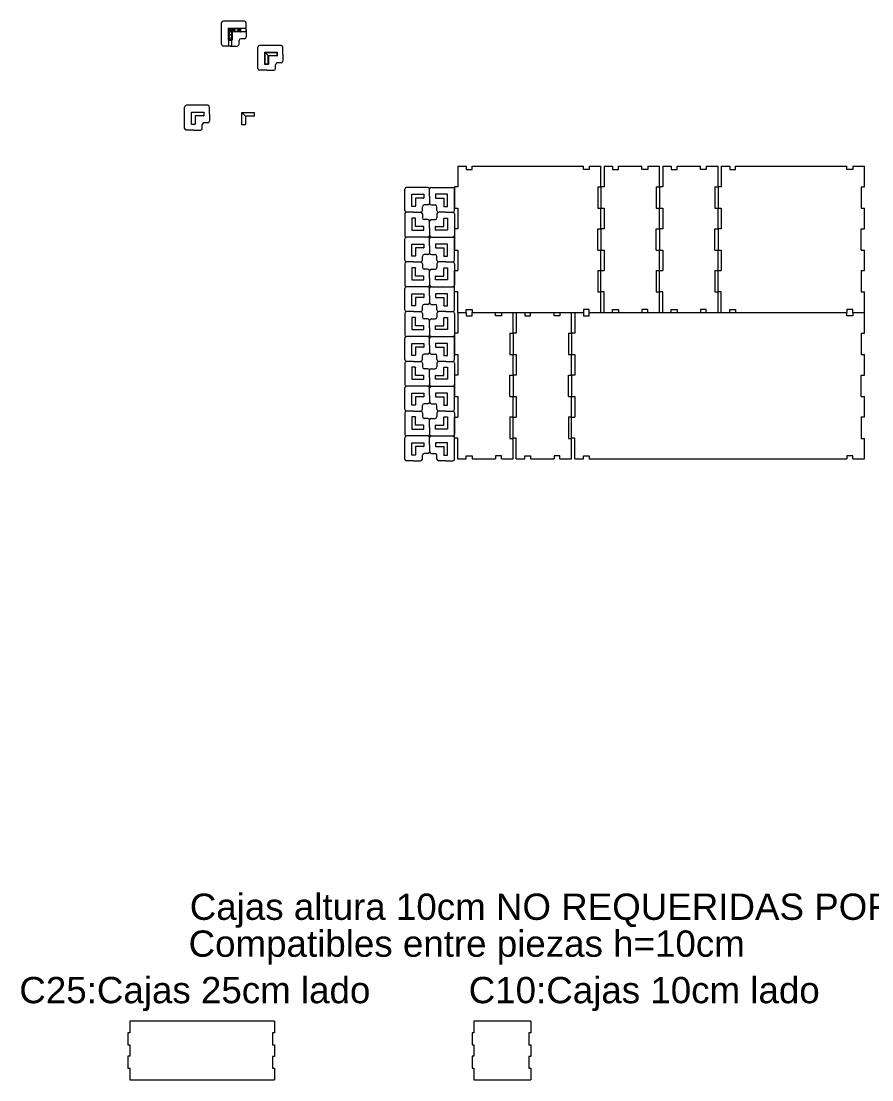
# Model space of a CAD drawing. Header units: millimetres. Extents: x 883 to 14654, y 5219 to 8318.
# Drawn here: x 7638 to 9090, y 6267 to 8075 of the extents above; entities that cross this region are included whole.
import ezdxf

# ---------------------------------------------------------------- set-up
doc = ezdxf.new("R2010")
doc.units = ezdxf.units.MM
doc.header["$LTSCALE"] = 0.05
doc.linetypes.add('ACAD_ISO03W100', pattern=[30, 12, -18])
doc.layers.add('Corte', color=1, linetype='Continuous', lineweight=5)
doc.styles.get("Standard").update_dxf_attribs({"font": 'arial.ttf'})

msp = doc.modelspace()

# ---------------------------------------------------------------- hatches: boundary and pattern name
at = {"layer": 'Corte', "linetype": 'Continuous', "lineweight": 5}
h = msp.add_hatch(dxfattribs=at)
h.set_pattern_fill('HONEY', color=1)
h.set_pattern_definition([(0, (7055.8549, 1543.1322), (4.7625, 2.7496306), [3.175, -6.35]), (120, (7055.8549, 1543.1322), (-4.7625, 2.7496307), [3.175, -6.35]), (60, (7055.8549, 1543.1322), (1e-08, 5.4992613), [-6.35, 3.175])])
h.paths.add_polyline_path([(7997.289, 8056.965), (7991.789, 8056.965), (7991.789, 8042.465), (7997.289, 8042.465)])
h.paths.add_polyline_path([(7997.289, 8062.465), (7991.789, 8062.465), (7991.789, 8056.965), (7997.289, 8056.965)])
h.paths.add_polyline_path([(8011.789, 8062.465), (7997.289, 8062.465), (7997.289, 8056.965), (8011.789, 8056.965)])

# ---------------------------------------------------------------- linework, layer by layer
at = {"layer": 'Corte', "color": 3, "linetype": 'Continuous', "lineweight": 5}
for p, q in [((7979.539, 8035.265), (7979.539, 8071.715)), ((8018.989, 8074.715), (7982.539, 8074.715)), ((8021.989, 8059.715), (8021.989, 8071.715)), ((7991.889, 8042.665), (7991.889, 8062.365)), ((7991.889, 8062.365), (7997.189, 8062.365)), ((7997.189, 8062.365), (8011.589, 8062.365)), ((7997.189, 8042.665), (7997.189, 8057.065)), ((8011.589, 8057.065), (7997.189, 8057.065)), ((8011.589, 8062.365), (8011.589, 8057.065)), ((8021.989, 8059.715), (8021.989, 8047.715)), ((7994.539, 8032.265), (7982.539, 8032.265)), ((7997.189, 8042.665), (7991.889, 8042.665)), ((7994.539, 8032.265), (8006.539, 8032.265)), ((8009.539, 8035.265), (8009.539, 8041.715)), ((8018.989, 8044.715), (8012.539, 8044.715)), ((8069.836, 6366.71), (7822.836, 6366.71)), ((7822.836, 6366.71), (7822.836, 6346.91)), ((8069.836, 6366.71), (8069.836, 6346.71)), ((8410.603, 6366.726), (8410.603, 6346.926)), ((8507.603, 6366.726), (8410.603, 6366.726)), ((8507.603, 6366.726), (8507.603, 6346.726)), ((7822.836, 6346.91), (7819.836, 6346.91)), ((7819.836, 6346.91), (7819.836, 6326.51)), ((8069.836, 6346.71), (8066.836, 6346.71)), ((8066.836, 6346.71), (8066.836, 6326.71)), ((8410.603, 6346.926), (8407.603, 6346.926)), ((8407.603, 6346.926), (8407.603, 6326.526)), ((8507.603, 6346.726), (8504.603, 6346.726)), ((8504.603, 6346.726), (8504.603, 6326.726)), ((7819.836, 6326.51), (7822.836, 6326.51)), ((7822.836, 6326.51), (7822.836, 6306.91)), ((8066.836, 6326.71), (8069.836, 6326.71)), ((8069.836, 6326.71), (8069.836, 6306.71)), ((8407.603, 6326.526), (8410.603, 6326.526)), ((8410.603, 6326.526), (8410.603, 6306.926)), ((8504.603, 6326.726), (8507.603, 6326.726)), ((8507.603, 6326.726), (8507.603, 6306.726)), ((7822.836, 6306.91), (7819.836, 6306.91)), ((7819.836, 6306.91), (7819.836, 6286.51)), ((8069.836, 6306.71), (8066.836, 6306.71)), ((8066.836, 6306.71), (8066.836, 6286.71)), ((8410.603, 6306.926), (8407.603, 6306.926)), ((8407.603, 6306.926), (8407.603, 6286.526)), ((8507.603, 6306.726), (8504.603, 6306.726)), ((8504.603, 6306.726), (8504.603, 6286.726)), ((7819.836, 6286.51), (7822.836, 6286.51)), ((7822.836, 6286.51), (7822.836, 6266.71)), ((8066.836, 6286.71), (8069.836, 6286.71)), ((8069.836, 6286.71), (8069.836, 6266.71)), ((8407.603, 6286.526), (8410.603, 6286.526)), ((8410.603, 6286.526), (8410.603, 6266.726)), ((8504.603, 6286.726), (8507.603, 6286.726)), ((8507.603, 6286.726), (8507.603, 6266.726)), ((7822.836, 6266.71), (8069.836, 6266.71)), ((8410.603, 6266.726), (8507.603, 6266.726))]:
    msp.add_line(p, q, dxfattribs=at)
at = {"layer": 'Corte', "color": 4, "linetype": 'Continuous', "lineweight": 5}
for p, q in [((7991.389, 8042.165), (7991.389, 8062.865)), ((7991.389, 8062.865), (8012.089, 8062.865)), ((8011.589, 8056.565), (7997.689, 8056.565)), ((7997.689, 8056.565), (7997.689, 8042.665)), ((8011.589, 8056.565), (8012.089, 8056.565)), ((8012.089, 8062.865), (8012.089, 8056.565)), ((7997.689, 8042.165), (7991.389, 8042.165)), ((7997.689, 8042.165), (7997.689, 8042.665)), ((8053.703, 8000.87), (8053.703, 8021.57)), ((8053.703, 8021.57), (8074.403, 8021.57)), ((8073.903, 8015.27), (8060.003, 8015.27)), ((8060.003, 8015.27), (8060.003, 8001.37)), ((8073.903, 8015.27), (8074.403, 8015.27)), ((8074.403, 8021.57), (8074.403, 8015.27)), ((8060.003, 8000.87), (8053.703, 8000.87)), ((8060.003, 8000.87), (8060.003, 8001.37)), ((8014.562, 7897.909), (8014.562, 7918.609)), ((8014.562, 7918.609), (8035.262, 7918.609)), ((8034.762, 7912.309), (8020.862, 7912.309)), ((8020.862, 7912.309), (8020.862, 7898.409)), ((8034.762, 7912.309), (8035.262, 7912.309)), ((8035.262, 7918.609), (8035.262, 7912.309)), ((8020.862, 7897.909), (8014.562, 7897.909)), ((8020.862, 7897.909), (8020.862, 7898.409))]:
    msp.add_line(p, q, dxfattribs=at)
at = {"layer": 'Corte', "color": 1, "linetype": 'Continuous', "lineweight": 5}
for p, q in [((7991.789, 8062.465), (7991.789, 8042.465)), ((7991.789, 8062.465), (7991.789, 8056.965)), ((7991.789, 8062.465), (8011.789, 8062.465)), ((7997.289, 8056.965), (7997.289, 8062.465)), ((7997.289, 8042.465), (7997.289, 8056.965)), ((8011.789, 8056.965), (7997.289, 8056.965)), ((8011.789, 8062.465), (8011.789, 8056.965)), ((8021.789, 8062.465), (8011.789, 8062.465)), ((8011.789, 8056.965), (8021.789, 8056.965)), ((8021.789, 8056.965), (8021.789, 8062.465)), ((7991.789, 8042.465), (7997.289, 8042.465)), ((7991.789, 8042.465), (7991.789, 8032.465)), ((7991.789, 8032.465), (7997.289, 8032.465)), ((7997.289, 8032.465), (7997.289, 8042.465)), ((8041.853, 7993.97), (8041.853, 8030.42)), ((8081.303, 8033.42), (8044.853, 8033.42)), ((8084.303, 8018.42), (8084.303, 8030.42)), ((8054.203, 8001.37), (8054.203, 8021.07)), ((8054.203, 8021.07), (8059.503, 8021.07)), ((8059.503, 8021.07), (8073.903, 8021.07)), ((8059.503, 8001.37), (8059.503, 8015.77)), ((8073.903, 8015.77), (8059.503, 8015.77)), ((8073.903, 8021.07), (8073.903, 8015.77)), ((8084.303, 8018.42), (8084.303, 8006.42)), ((8059.503, 8001.37), (8054.203, 8001.37)), ((8071.853, 7993.97), (8071.853, 8000.42)), ((8081.303, 8003.42), (8074.853, 8003.42)), ((8056.853, 7990.97), (8044.853, 7990.97)), ((8056.853, 7990.97), (8068.853, 7990.97)), ((7916.673, 7891.603), (7916.673, 7928.053)), ((7956.123, 7931.053), (7919.673, 7931.053)), ((7959.123, 7916.053), (7959.123, 7928.053)), ((7956.123, 7901.053), (7949.673, 7901.053)), ((7959.123, 7916.053), (7959.123, 7904.053)), ((7931.673, 7888.603), (7919.673, 7888.603)), ((7931.673, 7888.603), (7943.673, 7888.603)), ((7946.673, 7891.603), (7946.673, 7898.053))]:
    msp.add_line(p, q, dxfattribs=at)
at = {"layer": 'Corte', "color": 2, "linetype": 'Continuous', "lineweight": 5}
for p, q in [((7991.789, 8062.465), (7997.289, 8056.965)), ((7991.889, 8062.365), (7997.189, 8057.065)), ((7991.889, 8062.365), (7997.189, 8057.065))]:
    msp.add_line(p, q, dxfattribs=at)
at = {"layer": 'Corte', "color": 1, "linetype": 'ACAD_ISO03W100', "lineweight": 5}
msp.add_line((7997.289, 8056.965), (7991.789, 8056.965), dxfattribs=at)
at = {"layer": 'Corte', "linetype": 'Continuous', "lineweight": 5}
for p, q in [((8053.703, 8021.57), (8060.003, 8015.27)), ((7928.523, 7898.503), (7928.523, 7919.203)), ((7928.523, 7919.203), (7949.223, 7919.203)), ((7949.223, 7919.203), (7949.223, 7912.903)), ((7948.723, 7912.903), (7934.823, 7912.903)), ((7934.823, 7912.903), (7934.823, 7899.003)), ((7948.723, 7912.903), (7949.223, 7912.903)), ((8014.562, 7918.609), (8020.862, 7912.309)), ((7934.823, 7898.503), (7928.523, 7898.503)), ((7934.823, 7898.503), (7934.823, 7899.003)), ((8383.022, 7826.986), (8383.022, 7791.686)), ((8383.022, 7826.986), (8397.522, 7826.986)), ((8397.522, 7826.986), (8397.522, 7821.586)), ((8397.522, 7821.586), (8407.522, 7821.586)), ((8407.522, 7821.586), (8407.522, 7826.986)), ((8407.522, 7826.986), (8597.522, 7826.986)), ((8597.522, 7821.586), (8597.522, 7826.986)), ((8607.522, 7821.586), (8597.522, 7821.586)), ((8607.522, 7826.986), (8627.522, 7826.986)), ((8607.522, 7826.986), (8607.522, 7821.586)), ((8627.522, 7791.736), (8627.522, 7826.986)), ((8633.022, 7826.986), (8633.022, 7791.686)), ((8633.022, 7826.986), (8647.522, 7826.986)), ((8647.522, 7826.986), (8647.522, 7821.586)), ((8647.522, 7821.586), (8657.522, 7821.586)), ((8657.522, 7821.586), (8657.522, 7826.986)), ((8657.522, 7826.986), (8697.522, 7826.986)), ((8697.522, 7821.586), (8697.522, 7826.986)), ((8707.522, 7821.586), (8697.522, 7821.586)), ((8707.522, 7826.986), (8727.522, 7826.986)), ((8707.522, 7826.986), (8707.522, 7821.586)), ((8727.522, 7791.736), (8727.522, 7826.986)), ((8733.022, 7826.986), (8733.022, 7791.686)), ((8733.022, 7826.986), (8747.522, 7826.986)), ((8747.522, 7826.986), (8747.522, 7821.586)), ((8747.522, 7821.586), (8757.522, 7821.586)), ((8757.522, 7821.586), (8757.522, 7826.986)), ((8757.522, 7826.986), (8797.522, 7826.986)), ((8797.522, 7821.586), (8797.522, 7826.986)), ((8807.522, 7821.586), (8797.522, 7821.586)), ((8807.522, 7826.986), (8827.522, 7826.986)), ((8807.522, 7826.986), (8807.522, 7821.586)), ((8827.522, 7791.736), (8827.522, 7826.986)), ((8833.022, 7826.986), (8833.022, 7791.686)), ((8833.022, 7826.986), (8847.522, 7826.986)), ((8847.522, 7826.986), (8847.522, 7821.586)), ((8847.522, 7821.586), (8857.522, 7821.586)), ((8857.522, 7821.586), (8857.522, 7826.986)), ((8857.522, 7826.986), (9047.522, 7826.986)), ((9047.522, 7821.586), (9047.522, 7826.986)), ((9057.522, 7821.586), (9047.522, 7821.586)), ((9057.522, 7826.986), (9077.522, 7826.986)), ((9057.522, 7826.986), (9057.522, 7821.586)), ((9077.522, 7791.736), (9077.522, 7826.986)), ((8292.622, 7751.403), (8292.622, 7787.853)), ((8332.072, 7790.853), (8295.622, 7790.853)), ((8304.472, 7758.303), (8304.472, 7779.003)), ((8304.472, 7779.003), (8325.172, 7779.003)), ((8325.172, 7779.003), (8325.172, 7772.703)), ((8335.072, 7775.853), (8335.072, 7787.853)), ((8335.072, 7775.853), (8335.072, 7763.853)), ((8338.072, 7790.853), (8374.522, 7790.853)), ((8365.672, 7779.003), (8344.972, 7779.003)), ((8344.972, 7779.003), (8344.972, 7772.703)), ((8365.672, 7758.303), (8365.672, 7779.003)), ((8383.022, 7791.686), (8377.522, 7791.686)), ((8377.522, 7791.686), (8377.522, 7755.286)), ((8377.522, 7751.403), (8377.522, 7787.853)), ((8622.022, 7791.736), (8627.522, 7791.736)), ((8622.022, 7791.736), (8622.022, 7755.236)), ((8633.022, 7791.686), (8627.522, 7791.686)), ((8627.522, 7791.686), (8627.522, 7755.286)), ((8722.022, 7791.736), (8727.522, 7791.736)), ((8722.022, 7791.736), (8722.022, 7755.236)), ((8733.022, 7791.686), (8727.522, 7791.686)), ((8727.522, 7791.686), (8727.522, 7755.286)), ((8822.022, 7791.736), (8827.522, 7791.736)), ((8822.022, 7791.736), (8822.022, 7755.236)), ((8833.022, 7791.686), (8827.522, 7791.686)), ((8827.522, 7791.686), (8827.522, 7755.286)), ((9072.022, 7791.736), (9077.522, 7791.736)), ((9072.022, 7791.736), (9072.022, 7755.236)), ((8310.772, 7758.303), (8304.472, 7758.303)), ((8324.672, 7772.703), (8310.772, 7772.703)), ((8310.772, 7772.703), (8310.772, 7758.803)), ((8310.772, 7758.303), (8310.772, 7758.803)), ((8322.622, 7751.403), (8322.622, 7757.853)), ((8324.672, 7772.703), (8325.172, 7772.703)), ((8332.072, 7760.853), (8325.622, 7760.853)), ((8338.072, 7760.853), (8344.522, 7760.853)), ((8345.472, 7772.703), (8344.972, 7772.703)), ((8345.472, 7772.703), (8359.372, 7772.703)), ((8347.522, 7751.403), (8347.522, 7757.853)), ((8359.372, 7772.703), (8359.372, 7758.803)), ((8359.372, 7758.303), (8359.372, 7758.803)), ((8359.372, 7758.303), (8365.672, 7758.303)), ((8292.622, 7745.403), (8292.622, 7708.953)), ((8307.622, 7748.403), (8295.622, 7748.403)), ((8310.772, 7738.503), (8304.472, 7738.503)), ((8304.472, 7738.503), (8304.472, 7717.803)), ((8307.622, 7748.403), (8319.622, 7748.403)), ((8310.772, 7738.503), (8310.772, 7738.003)), ((8322.622, 7745.403), (8322.622, 7738.953)), ((8347.522, 7745.403), (8347.522, 7738.953)), ((8362.522, 7748.403), (8350.522, 7748.403)), ((8359.372, 7738.503), (8359.372, 7738.003)), ((8359.372, 7738.503), (8365.672, 7738.503)), ((8362.522, 7748.403), (8374.522, 7748.403)), ((8365.672, 7738.503), (8365.672, 7717.803)), ((8377.522, 7755.286), (8383.022, 7755.286)), ((8377.522, 7745.403), (8377.522, 7708.953)), ((8383.022, 7755.286), (8383.022, 7720.186)), ((8622.022, 7755.236), (8627.522, 7755.236)), ((8627.522, 7755.286), (8633.022, 7755.286)), ((8627.522, 7720.236), (8627.522, 7755.236)), ((8633.022, 7755.286), (8633.022, 7720.186)), ((8722.022, 7755.236), (8727.522, 7755.236)), ((8727.522, 7755.286), (8733.022, 7755.286)), ((8727.522, 7720.236), (8727.522, 7755.236)), ((8733.022, 7755.286), (8733.022, 7720.186)), ((8822.022, 7755.236), (8827.522, 7755.236)), ((8827.522, 7755.286), (8833.022, 7755.286)), ((8827.522, 7720.236), (8827.522, 7755.236)), ((8833.022, 7755.286), (8833.022, 7720.186)), ((9072.022, 7755.236), (9077.522, 7755.236)), ((9077.522, 7720.236), (9077.522, 7755.236)), ((8310.772, 7724.103), (8310.772, 7738.003)), ((8324.672, 7724.103), (8310.772, 7724.103)), ((8324.672, 7724.103), (8325.172, 7724.103)), ((8325.172, 7717.803), (8325.172, 7724.103)), ((8332.072, 7735.953), (8325.622, 7735.953)), ((8335.072, 7720.953), (8335.072, 7732.953)), ((8335.072, 7720.953), (8335.072, 7708.953)), ((8338.072, 7735.953), (8344.522, 7735.953)), ((8344.972, 7717.803), (8344.972, 7724.103)), ((8345.472, 7724.103), (8344.972, 7724.103)), ((8345.472, 7724.103), (8359.372, 7724.103)), ((8359.372, 7724.103), (8359.372, 7738.003)), ((8383.022, 7720.186), (8377.522, 7720.186)), ((8377.522, 7720.186), (8377.522, 7683.786)), ((8622.022, 7720.236), (8627.522, 7720.236)), ((8622.022, 7683.736), (8622.022, 7720.236)), ((8633.022, 7720.186), (8627.522, 7720.186)), ((8627.522, 7720.186), (8627.522, 7683.786)), ((8722.022, 7720.236), (8727.522, 7720.236)), ((8722.022, 7683.736), (8722.022, 7720.236)), ((8733.022, 7720.186), (8727.522, 7720.186)), ((8727.522, 7720.186), (8727.522, 7683.786)), ((8822.022, 7720.236), (8827.522, 7720.236)), ((8822.022, 7683.736), (8822.022, 7720.236)), ((8833.022, 7720.186), (8827.522, 7720.186)), ((8827.522, 7720.186), (8827.522, 7683.786)), ((9072.022, 7720.236), (9077.522, 7720.236)), ((9072.022, 7683.736), (9072.022, 7720.236)), ((8292.622, 7666.503), (8292.622, 7702.953)), ((8332.072, 7705.953), (8295.622, 7705.953)), ((8304.472, 7717.803), (8325.172, 7717.803)), ((8335.072, 7690.953), (8335.072, 7702.953)), ((8338.072, 7705.953), (8374.522, 7705.953)), ((8365.672, 7717.803), (8344.972, 7717.803)), ((8377.522, 7666.503), (8377.522, 7702.953)), ((8304.472, 7673.403), (8304.472, 7694.103)), ((8304.472, 7694.103), (8325.172, 7694.103)), ((8324.672, 7687.803), (8310.772, 7687.803)), ((8310.772, 7687.803), (8310.772, 7673.903)), ((8324.672, 7687.803), (8325.172, 7687.803)), ((8325.172, 7694.103), (8325.172, 7687.803)), ((8335.072, 7690.953), (8335.072, 7678.953)), ((8365.672, 7694.103), (8344.972, 7694.103)), ((8344.972, 7694.103), (8344.972, 7687.803)), ((8345.472, 7687.803), (8344.972, 7687.803)), ((8345.472, 7687.803), (8359.372, 7687.803)), ((8359.372, 7687.803), (8359.372, 7673.903)), ((8365.672, 7673.403), (8365.672, 7694.103)), ((8310.772, 7673.403), (8304.472, 7673.403)), ((8310.772, 7673.403), (8310.772, 7673.903)), ((8322.622, 7666.503), (8322.622, 7672.953)), ((8332.072, 7675.953), (8325.622, 7675.953)), ((8338.072, 7675.953), (8344.522, 7675.953)), ((8347.522, 7666.503), (8347.522, 7672.953)), ((8359.372, 7673.403), (8359.372, 7673.903)), ((8359.372, 7673.403), (8365.672, 7673.403)), ((8377.522, 7683.786), (8383.022, 7683.786)), ((8383.022, 7683.786), (8383.022, 7648.686)), ((8622.022, 7683.736), (8627.522, 7683.736)), ((8627.522, 7683.786), (8633.022, 7683.786)), ((8627.522, 7648.736), (8627.522, 7683.736)), ((8633.022, 7683.786), (8633.022, 7648.686)), ((8722.022, 7683.736), (8727.522, 7683.736)), ((8727.522, 7683.786), (8733.022, 7683.786)), ((8727.522, 7648.736), (8727.522, 7683.736)), ((8733.022, 7683.786), (8733.022, 7648.686)), ((8822.022, 7683.736), (8827.522, 7683.736)), ((8827.522, 7683.786), (8833.022, 7683.786)), ((8827.522, 7648.736), (8827.522, 7683.736)), ((8833.022, 7683.786), (8833.022, 7648.686)), ((9072.022, 7683.736), (9077.522, 7683.736)), ((9077.522, 7648.736), (9077.522, 7683.736)), ((8292.622, 7660.503), (8292.622, 7624.053)), ((8307.622, 7663.503), (8295.622, 7663.503)), ((8310.772, 7653.603), (8304.472, 7653.603)), ((8304.472, 7653.603), (8304.472, 7632.903)), ((8307.622, 7663.503), (8319.622, 7663.503)), ((8310.772, 7653.603), (8310.772, 7653.103)), ((8310.772, 7639.203), (8310.772, 7653.103)), ((8322.622, 7660.503), (8322.622, 7654.053)), ((8332.072, 7651.053), (8325.622, 7651.053)), ((8335.072, 7636.053), (8335.072, 7648.053)), ((8338.072, 7651.053), (8344.522, 7651.053)), ((8347.522, 7660.503), (8347.522, 7654.053)), ((8362.522, 7663.503), (8350.522, 7663.503)), ((8359.372, 7653.603), (8359.372, 7653.103)), ((8359.372, 7653.603), (8365.672, 7653.603)), ((8359.372, 7639.203), (8359.372, 7653.103)), ((8362.522, 7663.503), (8374.522, 7663.503)), ((8365.672, 7653.603), (8365.672, 7632.903)), ((8377.522, 7660.503), (8377.522, 7624.053)), ((8377.522, 7612.286), (8377.522, 7648.686)), ((8377.522, 7648.686), (8383.022, 7648.686)), ((8622.022, 7648.736), (8627.522, 7648.736)), ((8622.022, 7648.736), (8622.022, 7612.236)), ((8627.522, 7612.286), (8627.522, 7648.686)), ((8627.522, 7648.686), (8633.022, 7648.686)), ((8722.022, 7648.736), (8727.522, 7648.736)), ((8722.022, 7648.736), (8722.022, 7612.236)), ((8727.522, 7612.286), (8727.522, 7648.686)), ((8727.522, 7648.686), (8733.022, 7648.686)), ((8822.022, 7648.736), (8827.522, 7648.736)), ((8822.022, 7648.736), (8822.022, 7612.236)), ((8827.522, 7612.286), (8827.522, 7648.686)), ((8827.522, 7648.686), (8833.022, 7648.686)), ((9072.022, 7648.736), (9077.522, 7648.736)), ((9072.022, 7648.736), (9072.022, 7612.236)), ((8304.472, 7632.903), (8325.172, 7632.903)), ((8324.672, 7639.203), (8310.772, 7639.203)), ((8324.672, 7639.203), (8325.172, 7639.203)), ((8325.172, 7632.903), (8325.172, 7639.203)), ((8335.072, 7636.053), (8335.072, 7624.053)), ((8344.972, 7632.903), (8344.972, 7639.203)), ((8345.472, 7639.203), (8344.972, 7639.203)), ((8365.672, 7632.903), (8344.972, 7632.903)), ((8345.472, 7639.203), (8359.372, 7639.203)), ((8292.622, 7581.603), (8292.622, 7618.053)), ((8332.072, 7621.053), (8295.622, 7621.053)), ((8335.072, 7606.053), (8335.072, 7618.053)), ((8338.072, 7621.053), (8374.522, 7621.053)), ((8377.522, 7581.603), (8377.522, 7618.053)), ((8383.022, 7612.286), (8377.522, 7612.286)), ((8383.022, 7576.986), (8383.022, 7612.286)), ((8622.022, 7612.236), (8627.522, 7612.236)), ((8633.022, 7612.286), (8627.522, 7612.286)), ((8627.522, 7576.986), (8627.522, 7612.236)), ((8633.022, 7576.986), (8633.022, 7612.286)), ((8722.022, 7612.236), (8727.522, 7612.236)), ((8733.022, 7612.286), (8727.522, 7612.286)), ((8727.522, 7576.986), (8727.522, 7612.236)), ((8733.022, 7576.986), (8733.022, 7612.286)), ((8822.022, 7612.236), (8827.522, 7612.236)), ((8833.022, 7612.286), (8827.522, 7612.286)), ((8827.522, 7576.986), (8827.522, 7612.236)), ((8833.022, 7576.986), (8833.022, 7612.286)), ((9072.022, 7612.236), (9077.522, 7612.236)), ((9077.522, 7576.986), (9077.522, 7612.236)), ((8304.472, 7588.503), (8304.472, 7609.203)), ((8304.472, 7609.203), (8325.172, 7609.203)), ((8324.672, 7602.903), (8310.772, 7602.903)), ((8310.772, 7602.903), (8310.772, 7589.003)), ((8324.672, 7602.903), (8325.172, 7602.903)), ((8325.172, 7609.203), (8325.172, 7602.903)), ((8335.072, 7606.053), (8335.072, 7594.053)), ((8365.672, 7609.203), (8344.972, 7609.203)), ((8344.972, 7609.203), (8344.972, 7602.903)), ((8345.472, 7602.903), (8344.972, 7602.903)), ((8345.472, 7602.903), (8359.372, 7602.903)), ((8359.372, 7602.903), (8359.372, 7589.003)), ((8365.672, 7588.503), (8365.672, 7609.203)), ((8292.622, 7575.603), (8292.622, 7539.153)), ((8307.622, 7578.603), (8295.622, 7578.603)), ((8310.772, 7588.503), (8304.472, 7588.503)), ((8307.622, 7578.603), (8319.622, 7578.603)), ((8310.772, 7588.503), (8310.772, 7589.003)), ((8322.622, 7581.603), (8322.622, 7588.053)), ((8322.622, 7575.603), (8322.622, 7569.153)), ((8332.072, 7591.053), (8325.622, 7591.053)), ((8338.072, 7591.053), (8344.522, 7591.053)), ((8347.522, 7581.603), (8347.522, 7588.053)), ((8347.522, 7575.603), (8347.522, 7569.153)), ((8362.522, 7578.603), (8350.522, 7578.603)), ((8359.372, 7588.503), (8359.372, 7589.003)), ((8359.372, 7588.503), (8365.672, 7588.503)), ((8362.522, 7578.603), (8374.522, 7578.603)), ((8377.522, 7575.603), (8377.522, 7539.153)), ((8383.022, 7576.986), (8397.522, 7576.986)), ((8383.022, 7576.986), (8383.022, 7541.686)), ((8383.022, 7576.986), (8397.522, 7576.986)), ((8397.522, 7576.986), (8397.522, 7582.386)), ((8397.522, 7582.386), (8407.522, 7582.386)), ((8397.522, 7576.986), (8397.522, 7571.586)), ((8407.522, 7582.386), (8407.522, 7576.986)), ((8407.522, 7576.986), (8597.522, 7576.986)), ((8407.522, 7571.586), (8407.522, 7576.986)), ((8407.522, 7576.986), (8447.522, 7576.986)), ((8447.522, 7571.586), (8447.522, 7576.986)), ((8457.522, 7576.986), (8477.522, 7576.986)), ((8457.522, 7576.986), (8457.522, 7571.586)), ((8477.522, 7541.736), (8477.522, 7576.986)), ((8483.022, 7576.986), (8483.022, 7541.686)), ((8483.022, 7576.986), (8497.522, 7576.986)), ((8497.522, 7576.986), (8497.522, 7571.586)), ((8507.522, 7571.586), (8507.522, 7576.986)), ((8507.522, 7576.986), (8547.522, 7576.986)), ((8547.522, 7571.586), (8547.522, 7576.986)), ((8557.522, 7576.986), (8577.522, 7576.986)), ((8557.522, 7576.986), (8557.522, 7571.586)), ((8577.522, 7541.736), (8577.522, 7576.986)), ((8583.022, 7576.986), (8583.022, 7541.686)), ((8583.022, 7576.986), (8597.522, 7576.986)), ((8607.522, 7582.386), (8597.522, 7582.386)), ((8597.522, 7582.386), (8597.522, 7576.986)), ((8597.522, 7576.986), (8597.522, 7571.586)), ((8607.522, 7576.986), (8607.522, 7582.386)), ((8607.522, 7576.986), (9047.522, 7576.986)), ((8607.522, 7571.586), (8607.522, 7576.986)), ((8607.522, 7576.986), (8627.522, 7576.986)), ((8633.022, 7576.986), (8647.522, 7576.986)), ((8647.522, 7576.986), (8647.522, 7582.386)), ((8647.522, 7582.386), (8657.522, 7582.386)), ((8657.522, 7582.386), (8657.522, 7576.986)), ((8657.522, 7576.986), (8697.522, 7576.986)), ((8707.522, 7582.386), (8697.522, 7582.386)), ((8697.522, 7582.386), (8697.522, 7576.986)), ((8707.522, 7576.986), (8707.522, 7582.386)), ((8707.522, 7576.986), (8727.522, 7576.986)), ((8733.022, 7576.986), (8747.522, 7576.986)), ((8747.522, 7576.986), (8747.522, 7582.386)), ((8747.522, 7582.386), (8757.522, 7582.386)), ((8757.522, 7582.386), (8757.522, 7576.986)), ((8757.522, 7576.986), (8797.522, 7576.986)), ((8807.522, 7582.386), (8797.522, 7582.386)), ((8797.522, 7582.386), (8797.522, 7576.986)), ((8807.522, 7576.986), (8807.522, 7582.386)), ((8807.522, 7576.986), (8827.522, 7576.986)), ((8833.022, 7576.986), (8847.522, 7576.986)), ((8847.522, 7576.986), (8847.522, 7582.386)), ((8847.522, 7582.386), (8857.522, 7582.386)), ((8857.522, 7582.386), (8857.522, 7576.986)), ((8857.522, 7576.986), (9047.522, 7576.986)), ((9057.522, 7582.386), (9047.522, 7582.386)), ((9047.522, 7582.386), (9047.522, 7576.986)), ((9047.522, 7571.586), (9047.522, 7576.986)), ((9057.522, 7576.986), (9057.522, 7582.386)), ((9057.522, 7576.986), (9077.522, 7576.986)), ((9057.522, 7576.986), (9057.522, 7571.586)), ((9057.522, 7576.986), (9077.522, 7576.986)), ((9077.522, 7541.736), (9077.522, 7576.986)), ((8310.772, 7568.703), (8304.472, 7568.703)), ((8304.472, 7568.703), (8304.472, 7548.003)), ((8310.772, 7568.703), (8310.772, 7568.203)), ((8310.772, 7554.303), (8310.772, 7568.203)), ((8332.072, 7566.153), (8325.622, 7566.153)), ((8335.072, 7551.153), (8335.072, 7563.153)), ((8338.072, 7566.153), (8344.522, 7566.153)), ((8359.372, 7568.703), (8359.372, 7568.203)), ((8359.372, 7568.703), (8365.672, 7568.703)), ((8359.372, 7554.303), (8359.372, 7568.203)), ((8365.672, 7568.703), (8365.672, 7548.003)), ((8397.522, 7571.586), (8407.522, 7571.586)), ((8457.522, 7571.586), (8447.522, 7571.586)), ((8497.522, 7571.586), (8507.522, 7571.586)), ((8557.522, 7571.586), (8547.522, 7571.586)), ((8597.522, 7571.586), (8607.522, 7571.586)), ((9057.522, 7571.586), (9047.522, 7571.586)), ((8304.472, 7548.003), (8325.172, 7548.003)), ((8324.672, 7554.303), (8310.772, 7554.303)), ((8324.672, 7554.303), (8325.172, 7554.303)), ((8325.172, 7548.003), (8325.172, 7554.303)), ((8335.072, 7551.153), (8335.072, 7539.153)), ((8344.972, 7548.003), (8344.972, 7554.303)), ((8345.472, 7554.303), (8344.972, 7554.303)), ((8365.672, 7548.003), (8344.972, 7548.003)), ((8345.472, 7554.303), (8359.372, 7554.303)), ((8383.022, 7541.686), (8377.522, 7541.686)), ((8377.522, 7541.686), (8377.522, 7505.286)), ((8472.022, 7541.736), (8477.522, 7541.736)), ((8472.022, 7541.736), (8472.022, 7505.236)), ((8483.022, 7541.686), (8477.522, 7541.686)), ((8477.522, 7541.686), (8477.522, 7505.286)), ((8572.022, 7541.736), (8577.522, 7541.736)), ((8572.022, 7541.736), (8572.022, 7505.236)), ((8583.022, 7541.686), (8577.522, 7541.686)), ((8577.522, 7541.686), (8577.522, 7505.286)), ((9072.022, 7541.736), (9077.522, 7541.736)), ((9072.022, 7541.736), (9072.022, 7505.236)), ((8292.622, 7496.703), (8292.622, 7533.153)), ((8332.072, 7536.153), (8295.622, 7536.153)), ((8304.472, 7503.603), (8304.472, 7524.303)), ((8304.472, 7524.303), (8325.172, 7524.303)), ((8325.172, 7524.303), (8325.172, 7518.003)), ((8335.072, 7521.153), (8335.072, 7533.153)), ((8338.072, 7536.153), (8374.522, 7536.153)), ((8365.672, 7524.303), (8344.972, 7524.303)), ((8344.972, 7524.303), (8344.972, 7518.003)), ((8365.672, 7503.603), (8365.672, 7524.303)), ((8377.522, 7496.703), (8377.522, 7533.153)), ((8310.772, 7503.603), (8304.472, 7503.603)), ((8324.672, 7518.003), (8310.772, 7518.003)), ((8310.772, 7518.003), (8310.772, 7504.103)), ((8310.772, 7503.603), (8310.772, 7504.103)), ((8324.672, 7518.003), (8325.172, 7518.003)), ((8332.072, 7506.153), (8325.622, 7506.153)), ((8335.072, 7521.153), (8335.072, 7509.153)), ((8338.072, 7506.153), (8344.522, 7506.153)), ((8345.472, 7518.003), (8344.972, 7518.003)), ((8345.472, 7518.003), (8359.372, 7518.003)), ((8359.372, 7518.003), (8359.372, 7504.103)), ((8359.372, 7503.603), (8359.372, 7504.103)), ((8359.372, 7503.603), (8365.672, 7503.603)), ((8377.522, 7505.286), (8383.022, 7505.286)), ((8383.022, 7505.286), (8383.022, 7470.186)), ((8472.022, 7505.236), (8477.522, 7505.236)), ((8477.522, 7505.286), (8483.022, 7505.286)), ((8477.522, 7470.236), (8477.522, 7505.236)), ((8483.022, 7505.286), (8483.022, 7470.186)), ((8572.022, 7505.236), (8577.522, 7505.236)), ((8577.522, 7505.286), (8583.022, 7505.286)), ((8577.522, 7470.236), (8577.522, 7505.236)), ((8583.022, 7505.286), (8583.022, 7470.186)), ((9072.022, 7505.236), (9077.522, 7505.236)), ((9077.522, 7470.236), (9077.522, 7505.236)), ((8292.622, 7490.703), (8292.622, 7454.253)), ((8307.622, 7493.703), (8295.622, 7493.703)), ((8307.622, 7493.703), (8319.622, 7493.703)), ((8322.622, 7496.703), (8322.622, 7503.153)), ((8322.622, 7490.703), (8322.622, 7484.253)), ((8347.522, 7496.703), (8347.522, 7503.153)), ((8347.522, 7490.703), (8347.522, 7484.253)), ((8362.522, 7493.703), (8350.522, 7493.703)), ((8362.522, 7493.703), (8374.522, 7493.703)), ((8377.522, 7490.703), (8377.522, 7454.253)), ((8310.772, 7483.803), (8304.472, 7483.803)), ((8304.472, 7483.803), (8304.472, 7463.103)), ((8310.772, 7483.803), (8310.772, 7483.303)), ((8310.772, 7469.403), (8310.772, 7483.303)), ((8324.672, 7469.403), (8310.772, 7469.403)), ((8324.672, 7469.403), (8325.172, 7469.403)), ((8325.172, 7463.103), (8325.172, 7469.403)), ((8332.072, 7481.253), (8325.622, 7481.253)), ((8335.072, 7466.253), (8335.072, 7478.253)), ((8338.072, 7481.253), (8344.522, 7481.253)), ((8344.972, 7463.103), (8344.972, 7469.403)), ((8345.472, 7469.403), (8344.972, 7469.403)), ((8345.472, 7469.403), (8359.372, 7469.403)), ((8359.372, 7483.803), (8359.372, 7483.303)), ((8359.372, 7483.803), (8365.672, 7483.803)), ((8359.372, 7469.403), (8359.372, 7483.303)), ((8365.672, 7483.803), (8365.672, 7463.103)), ((8383.022, 7470.186), (8377.522, 7470.186)), ((8377.522, 7470.186), (8377.522, 7433.786)), ((8472.022, 7470.236), (8477.522, 7470.236)), ((8472.022, 7433.736), (8472.022, 7470.236)), ((8483.022, 7470.186), (8477.522, 7470.186)), ((8477.522, 7470.186), (8477.522, 7433.786)), ((8572.022, 7470.236), (8577.522, 7470.236)), ((8572.022, 7433.736), (8572.022, 7470.236)), ((8583.022, 7470.186), (8577.522, 7470.186)), ((8577.522, 7470.186), (8577.522, 7433.786)), ((9072.022, 7470.236), (9077.522, 7470.236)), ((9072.022, 7433.736), (9072.022, 7470.236)), ((8332.072, 7451.253), (8295.622, 7451.253)), ((8304.472, 7463.103), (8325.172, 7463.103)), ((8335.072, 7466.253), (8335.072, 7454.253)), ((8338.072, 7451.253), (8374.522, 7451.253)), ((8365.672, 7463.103), (8344.972, 7463.103)), ((8292.622, 7411.803), (8292.622, 7448.253)), ((8304.472, 7418.703), (8304.472, 7439.403)), ((8304.472, 7439.403), (8325.172, 7439.403)), ((8324.672, 7433.103), (8310.772, 7433.103)), ((8310.772, 7433.103), (8310.772, 7419.203)), ((8324.672, 7433.103), (8325.172, 7433.103)), ((8325.172, 7439.403), (8325.172, 7433.103)), ((8335.072, 7436.253), (8335.072, 7448.253)), ((8335.072, 7436.253), (8335.072, 7424.253)), ((8365.672, 7439.403), (8344.972, 7439.403)), ((8344.972, 7439.403), (8344.972, 7433.103)), ((8345.472, 7433.103), (8344.972, 7433.103)), ((8345.472, 7433.103), (8359.372, 7433.103)), ((8359.372, 7433.103), (8359.372, 7419.203)), ((8365.672, 7418.703), (8365.672, 7439.403)), ((8377.522, 7411.803), (8377.522, 7448.253)), ((8377.522, 7433.786), (8383.022, 7433.786)), ((8383.022, 7433.786), (8383.022, 7398.686)), ((8472.022, 7433.736), (8477.522, 7433.736)), ((8477.522, 7433.786), (8483.022, 7433.786)), ((8477.522, 7398.736), (8477.522, 7433.736)), ((8483.022, 7433.786), (8483.022, 7398.686)), ((8572.022, 7433.736), (8577.522, 7433.736)), ((8577.522, 7433.786), (8583.022, 7433.786)), ((8577.522, 7398.736), (8577.522, 7433.736)), ((8583.022, 7433.786), (8583.022, 7398.686)), ((9072.022, 7433.736), (9077.522, 7433.736)), ((9077.522, 7398.736), (9077.522, 7433.736)), ((8310.772, 7418.703), (8304.472, 7418.703)), ((8310.772, 7418.703), (8310.772, 7419.203)), ((8322.622, 7411.803), (8322.622, 7418.253)), ((8332.072, 7421.253), (8325.622, 7421.253)), ((8338.072, 7421.253), (8344.522, 7421.253)), ((8347.522, 7411.803), (8347.522, 7418.253)), ((8359.372, 7418.703), (8359.372, 7419.203)), ((8359.372, 7418.703), (8365.672, 7418.703)), ((8292.622, 7405.803), (8292.622, 7369.353)), ((8307.622, 7408.803), (8295.622, 7408.803)), ((8310.772, 7398.903), (8304.472, 7398.903)), ((8304.472, 7398.903), (8304.472, 7378.203)), ((8307.622, 7408.803), (8319.622, 7408.803)), ((8310.772, 7398.903), (8310.772, 7398.403)), ((8310.772, 7384.503), (8310.772, 7398.403)), ((8322.622, 7405.803), (8322.622, 7399.353)), ((8332.072, 7396.353), (8325.622, 7396.353)), ((8338.072, 7396.353), (8344.522, 7396.353)), ((8347.522, 7405.803), (8347.522, 7399.353)), ((8362.522, 7408.803), (8350.522, 7408.803)), ((8359.372, 7398.903), (8359.372, 7398.403)), ((8359.372, 7398.903), (8365.672, 7398.903)), ((8359.372, 7384.503), (8359.372, 7398.403)), ((8362.522, 7408.803), (8374.522, 7408.803)), ((8365.672, 7398.903), (8365.672, 7378.203)), ((8377.522, 7405.803), (8377.522, 7369.353)), ((8377.522, 7362.286), (8377.522, 7398.686)), ((8377.522, 7398.686), (8383.022, 7398.686)), ((8472.022, 7398.736), (8477.522, 7398.736)), ((8472.022, 7398.736), (8472.022, 7362.236)), ((8477.522, 7362.286), (8477.522, 7398.686)), ((8477.522, 7398.686), (8483.022, 7398.686)), ((8572.022, 7398.736), (8577.522, 7398.736)), ((8572.022, 7398.736), (8572.022, 7362.236)), ((8577.522, 7362.286), (8577.522, 7398.686)), ((8577.522, 7398.686), (8583.022, 7398.686)), ((9072.022, 7398.736), (9077.522, 7398.736)), ((9072.022, 7398.736), (9072.022, 7362.236)), ((8304.472, 7378.203), (8325.172, 7378.203)), ((8324.672, 7384.503), (8310.772, 7384.503)), ((8324.672, 7384.503), (8325.172, 7384.503)), ((8325.172, 7378.203), (8325.172, 7384.503)), ((8335.072, 7381.353), (8335.072, 7393.353)), ((8335.072, 7381.353), (8335.072, 7369.353)), ((8344.972, 7378.203), (8344.972, 7384.503)), ((8345.472, 7384.503), (8344.972, 7384.503)), ((8365.672, 7378.203), (8344.972, 7378.203)), ((8345.472, 7384.503), (8359.372, 7384.503)), ((8292.622, 7326.903), (8292.622, 7363.353)), ((8332.072, 7366.353), (8295.622, 7366.353)), ((8335.072, 7351.353), (8335.072, 7363.353)), ((8338.072, 7366.353), (8374.522, 7366.353)), ((8377.522, 7326.903), (8377.522, 7363.353)), ((8383.022, 7362.286), (8377.522, 7362.286)), ((8383.022, 7326.986), (8383.022, 7362.286)), ((8472.022, 7362.236), (8477.522, 7362.236)), ((8483.022, 7362.286), (8477.522, 7362.286)), ((8477.522, 7326.986), (8477.522, 7362.236)), ((8483.022, 7326.986), (8483.022, 7362.286)), ((8572.022, 7362.236), (8577.522, 7362.236)), ((8583.022, 7362.286), (8577.522, 7362.286)), ((8577.522, 7326.986), (8577.522, 7362.236)), ((8583.022, 7326.986), (8583.022, 7362.286)), ((9072.022, 7362.236), (9077.522, 7362.236)), ((9077.522, 7326.986), (9077.522, 7362.236)), ((8304.472, 7333.803), (8304.472, 7354.503)), ((8304.472, 7354.503), (8325.172, 7354.503)), ((8324.672, 7348.203), (8310.772, 7348.203)), ((8310.772, 7348.203), (8310.772, 7334.303)), ((8324.672, 7348.203), (8325.172, 7348.203)), ((8325.172, 7354.503), (8325.172, 7348.203)), ((8335.072, 7351.353), (8335.072, 7339.353)), ((8365.672, 7354.503), (8344.972, 7354.503)), ((8344.972, 7354.503), (8344.972, 7348.203)), ((8345.472, 7348.203), (8344.972, 7348.203)), ((8345.472, 7348.203), (8359.372, 7348.203)), ((8359.372, 7348.203), (8359.372, 7334.303)), ((8365.672, 7333.803), (8365.672, 7354.503)), ((8307.622, 7323.903), (8295.622, 7323.903)), ((8310.772, 7333.803), (8304.472, 7333.803)), ((8307.622, 7323.903), (8319.622, 7323.903)), ((8310.772, 7333.803), (8310.772, 7334.303)), ((8322.622, 7326.903), (8322.622, 7333.353)), ((8332.072, 7336.353), (8325.622, 7336.353)), ((8338.072, 7336.353), (8344.522, 7336.353)), ((8347.522, 7326.903), (8347.522, 7333.353)), ((8362.522, 7323.903), (8350.522, 7323.903)), ((8359.372, 7333.803), (8359.372, 7334.303)), ((8359.372, 7333.803), (8365.672, 7333.803)), ((8362.522, 7323.903), (8374.522, 7323.903)), ((8383.022, 7326.986), (8397.522, 7326.986)), ((8397.522, 7326.986), (8397.522, 7332.386)), ((8397.522, 7332.386), (8407.522, 7332.386)), ((8407.522, 7332.386), (8407.522, 7326.986)), ((8407.522, 7326.986), (8447.522, 7326.986)), ((8457.522, 7332.386), (8447.522, 7332.386)), ((8447.522, 7332.386), (8447.522, 7326.986)), ((8457.522, 7326.986), (8457.522, 7332.386)), ((8457.522, 7326.986), (8477.522, 7326.986)), ((8483.022, 7326.986), (8497.522, 7326.986)), ((8497.522, 7326.986), (8497.522, 7332.386)), ((8497.522, 7332.386), (8507.522, 7332.386)), ((8507.522, 7332.386), (8507.522, 7326.986)), ((8507.522, 7326.986), (8547.522, 7326.986)), ((8557.522, 7332.386), (8547.522, 7332.386)), ((8547.522, 7332.386), (8547.522, 7326.986)), ((8557.522, 7326.986), (8557.522, 7332.386)), ((8557.522, 7326.986), (8577.522, 7326.986)), ((8583.022, 7326.986), (8597.522, 7326.986)), ((8597.522, 7326.986), (8597.522, 7332.386)), ((8597.522, 7332.386), (8607.522, 7332.386)), ((8607.522, 7332.386), (8607.522, 7326.986)), ((8607.522, 7326.986), (9047.522, 7326.986)), ((9057.522, 7332.386), (9047.522, 7332.386)), ((9047.522, 7332.386), (9047.522, 7326.986)), ((9057.522, 7326.986), (9057.522, 7332.386)), ((9057.522, 7326.986), (9077.522, 7326.986))]:
    msp.add_line(p, q, dxfattribs=at)
at = {"layer": 'Corte', "color": 3, "linetype": 'Continuous', "lineweight": 5}
for centre, start, end in [((7982.539, 8071.715), 90, 180), ((8018.989, 8071.715), 0, 90), ((8018.989, 8047.715), 270, 0), ((7982.539, 8035.265), 180, 270), ((8006.539, 8035.265), 270, 0), ((8012.539, 8041.715), 90, 180)]:
    msp.add_arc(centre, 3, start, end, dxfattribs=at)
at = {"layer": 'Corte', "color": 1, "linetype": 'Continuous', "lineweight": 5}
for centre, start, end in [((8044.853, 8030.42), 90, 180), ((8081.303, 8030.42), 0, 90), ((8044.853, 7993.97), 180, 270), ((8068.853, 7993.97), 270, 0), ((8074.853, 8000.42), 90, 180), ((8081.303, 8006.42), 270, 0), ((7919.673, 7928.053), 90, 180), ((7956.123, 7928.053), 0, 90), ((7949.673, 7898.053), 90, 180), ((7956.123, 7904.053), 270, 0), ((7919.673, 7891.603), 180, 270), ((7943.673, 7891.603), 270, 0)]:
    msp.add_arc(centre, 3, start, end, dxfattribs=at)
at = {"layer": 'Corte', "linetype": 'Continuous', "lineweight": 5}
for centre, start, end in [((8295.622, 7787.853), 90, 180), ((8332.072, 7787.853), 0, 90), ((8338.072, 7787.853), 90, 180), ((8374.522, 7787.853), 0, 90), ((8325.622, 7757.853), 90, 180), ((8332.072, 7763.853), 270, 0), ((8338.072, 7763.853), 180, 270), ((8344.522, 7757.853), 0, 90), ((8295.622, 7751.403), 180, 270), ((8295.622, 7745.403), 90, 180), ((8319.622, 7751.403), 270, 0), ((8319.622, 7745.403), 0, 90), ((8325.622, 7738.953), 180, 270), ((8344.522, 7738.953), 270, 0), ((8350.522, 7751.403), 180, 270), ((8350.522, 7745.403), 90, 180), ((8374.522, 7751.403), 270, 0), ((8374.522, 7745.403), 0, 90), ((8332.072, 7732.953), 0, 90), ((8338.072, 7732.953), 90, 180), ((8295.622, 7708.953), 180, 270), ((8295.622, 7702.953), 90, 180), ((8332.072, 7708.953), 270, 0), ((8332.072, 7702.953), 0, 90), ((8338.072, 7708.953), 180, 270), ((8338.072, 7702.953), 90, 180), ((8374.522, 7708.953), 270, 0), ((8374.522, 7702.953), 0, 90), ((8295.622, 7666.503), 180, 270), ((8319.622, 7666.503), 270, 0), ((8325.622, 7672.953), 90, 180), ((8332.072, 7678.953), 270, 0), ((8338.072, 7678.953), 180, 270), ((8344.522, 7672.953), 0, 90), ((8350.522, 7666.503), 180, 270), ((8374.522, 7666.503), 270, 0), ((8295.622, 7660.503), 90, 180), ((8319.622, 7660.503), 0, 90), ((8325.622, 7654.053), 180, 270), ((8332.072, 7648.053), 0, 90), ((8338.072, 7648.053), 90, 180), ((8344.522, 7654.053), 270, 0), ((8350.522, 7660.503), 90, 180), ((8374.522, 7660.503), 0, 90), ((8295.622, 7624.053), 180, 270), ((8295.622, 7618.053), 90, 180), ((8332.072, 7624.053), 270, 0), ((8332.072, 7618.053), 0, 90), ((8338.072, 7624.053), 180, 270), ((8338.072, 7618.053), 90, 180), ((8374.522, 7624.053), 270, 0), ((8374.522, 7618.053), 0, 90), ((8332.072, 7594.053), 270, 0), ((8338.072, 7594.053), 180, 270), ((8295.622, 7581.603), 180, 270), ((8295.622, 7575.603), 90, 180), ((8319.622, 7581.603), 270, 0), ((8319.622, 7575.603), 0, 90), ((8325.622, 7588.053), 90, 180), ((8344.522, 7588.053), 0, 90), ((8350.522, 7581.603), 180, 270), ((8350.522, 7575.603), 90, 180), ((8374.522, 7581.603), 270, 0), ((8374.522, 7575.603), 0, 90), ((8325.622, 7569.153), 180, 270), ((8332.072, 7563.153), 0, 90), ((8338.072, 7563.153), 90, 180), ((8344.522, 7569.153), 270, 0), ((8295.622, 7539.153), 180, 270), ((8295.622, 7533.153), 90, 180), ((8332.072, 7539.153), 270, 0), ((8332.072, 7533.153), 0, 90), ((8338.072, 7539.153), 180, 270), ((8338.072, 7533.153), 90, 180), ((8374.522, 7539.153), 270, 0), ((8374.522, 7533.153), 0, 90), ((8325.622, 7503.153), 90, 180), ((8332.072, 7509.153), 270, 0), ((8338.072, 7509.153), 180, 270), ((8344.522, 7503.153), 0, 90), ((8295.622, 7496.703), 180, 270), ((8295.622, 7490.703), 90, 180), ((8319.622, 7496.703), 270, 0), ((8319.622, 7490.703), 0, 90), ((8350.522, 7496.703), 180, 270), ((8350.522, 7490.703), 90, 180), ((8374.522, 7496.703), 270, 0), ((8374.522, 7490.703), 0, 90), ((8325.622, 7484.253), 180, 270), ((8332.072, 7478.253), 0, 90), ((8338.072, 7478.253), 90, 180), ((8344.522, 7484.253), 270, 0), ((8295.622, 7454.253), 180, 270), ((8295.622, 7448.253), 90, 180), ((8332.072, 7454.253), 270, 0), ((8332.072, 7448.253), 0, 90), ((8338.072, 7454.253), 180, 270), ((8338.072, 7448.253), 90, 180), ((8374.522, 7454.253), 270, 0), ((8374.522, 7448.253), 0, 90), ((8325.622, 7418.253), 90, 180), ((8332.072, 7424.253), 270, 0), ((8338.072, 7424.253), 180, 270), ((8344.522, 7418.253), 0, 90), ((8295.622, 7411.803), 180, 270), ((8295.622, 7405.803), 90, 180), ((8319.622, 7411.803), 270, 0), ((8319.622, 7405.803), 0, 90), ((8325.622, 7399.353), 180, 270), ((8332.072, 7393.353), 0, 90), ((8338.072, 7393.353), 90, 180), ((8344.522, 7399.353), 270, 0), ((8350.522, 7411.803), 180, 270), ((8350.522, 7405.803), 90, 180), ((8374.522, 7411.803), 270, 0), ((8374.522, 7405.803), 0, 90), ((8295.622, 7369.353), 180, 270), ((8295.622, 7363.353), 90, 180), ((8332.072, 7369.353), 270, 0), ((8332.072, 7363.353), 0, 90), ((8338.072, 7369.353), 180, 270), ((8338.072, 7363.353), 90, 180), ((8374.522, 7369.353), 270, 0), ((8374.522, 7363.353), 0, 90), ((8295.622, 7326.903), 180, 270), ((8319.622, 7326.903), 270, 0), ((8325.622, 7333.353), 90, 180), ((8332.072, 7339.353), 270, 0), ((8338.072, 7339.353), 180, 270), ((8344.522, 7333.353), 0, 90), ((8350.522, 7326.903), 180, 270), ((8374.522, 7326.903), 270, 0)]:
    msp.add_arc(centre, 3, start, end, dxfattribs=at)

# ---------------------------------------------------------------- texts
at = {"layer": 'Corte', "color": 3, "linetype": 'Continuous', "lineweight": 5}
for s, p in [('Cajas altura 10cm NO REQUERIDAS POR EL MOMENTO', (7925.402, 6539.914)), ('Compatibles entre piezas h=10cm', (7923.375, 6476.902)), ('C25:Cajas 25cm lado', (7634.337, 6397.538)), ('C10:Cajas 10cm lado', (8401.7, 6397.538))]:
    msp.add_text(s, height=44.89215, dxfattribs=at).set_placement(p)

doc.saveas('drawing.dxf')
